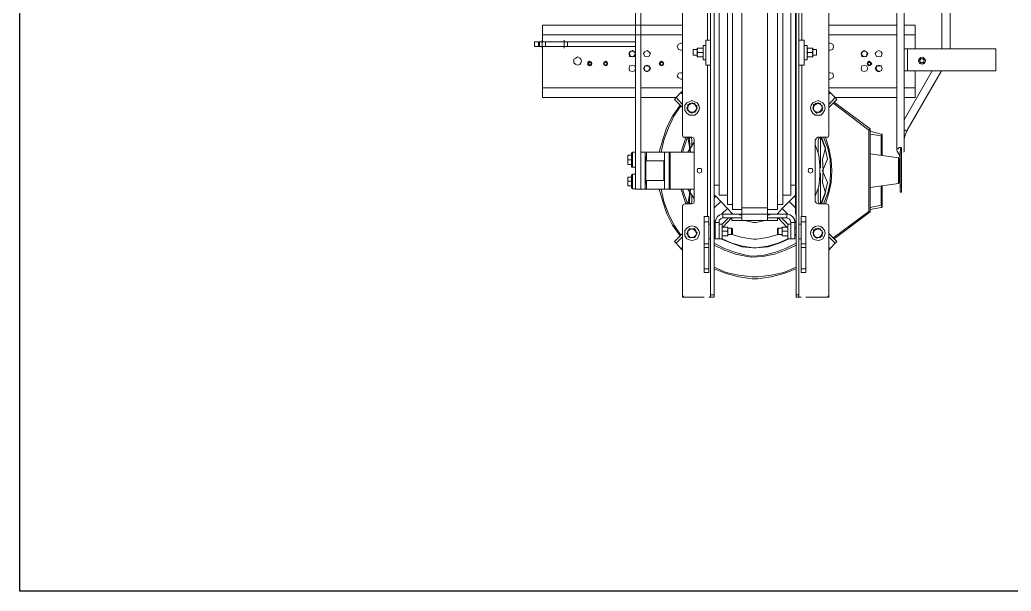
# Model space of a CAD drawing. Header units: millimetres. Extents: x 1341 to 37388, y -13954 to 1849.
# Drawn here: x 9346 to 11173, y -13954 to -12901 of the extents above; entities that cross this region are included whole.
import ezdxf

# ---------------------------------------------------------------- set-up
doc = ezdxf.new("R2010")
doc.units = ezdxf.units.MM
doc.layers.add('BARRAMENTOS', color=4, linetype='Continuous', lineweight=0)
doc.layers.add('P', color=250, linetype='Continuous', lineweight=9)

# ---------------------------------------------------------------- blocks, each defined once
blk = doc.blocks.new('TRANFORMADOR_IP00_TRAEL_VISTA_SUP')
at = {"layer": 'BARRAMENTOS'}
for p, q in [((-420.5, 180.5), (-420.5, 220.8)), ((-257.7, 220.8), (-257.7, 180.5))]:
    blk.add_line(p, q, dxfattribs=at)
blk.add_lwpolyline([(-251.7, 180.5), (-420.5, 180.5), (-420.5, 220.8), (-251.7, 220.8)], close=True, dxfattribs=at)
at = {"layer": 'P', "color": 3, "linetype": 'Continuous', "lineweight": 5}
for p, q in [((-57.7, 637.9), (-62, 637.9)), ((-62, 585.8), (-62, 592.2)), ((-62, 546.2), (-62, 585.8)), ((108.4, 592.2), (108.4, 585.8)), ((108.4, 546.2), (108.4, 585.8)), ((-112.8, 551.6), (-114.9, 548.4)), ((-114.9, 548.4), (-112.8, 546.2)), ((160.2, 548.4), (157, 551.6)), ((160.2, 548.4), (157, 546.2)), ((168.7, 538.7), (160.2, 548.4)), ((-124.5, 538.7), (-127.7, 535.5)), ((-127.7, 535.5), (-112.8, 520.6)), ((-70.5, 539.8), (-62, 539.8)), ((-70.5, 499.2), (-70.5, 539.8)), ((-62, 539.8), (-62, 546.2)), ((-62, 499.2), (-62, 539.8)), ((-62, 530.2), (-57.7, 530.2)), ((-42.8, 530.2), (-37.4, 530.2)), ((-42.8, 530.2), (-42.8, 500.3)), ((-37.4, 503.5), (-37.4, 530.2)), ((83.9, 530.2), (89.2, 530.2)), ((83.9, 503.5), (83.9, 530.2)), ((105.2, 530.2), (108.4, 530.2)), ((108.4, 539.8), (108.4, 499.2)), ((117, 539.8), (117, 499.2)), ((168.7, 538.7), (157, 527)), ((171.9, 535.5), (157, 520.6)), ((171.9, 535.5), (168.7, 538.7)), ((-186.5, 479.9), (-120.3, 529.1)), ((-100.5, 525.9), (-95.1, 528)), ((-100.5, 521.6), (-100.5, 525.9)), ((-95.1, 528), (-90.9, 529.1)), ((-90.9, 529.1), (-87.7, 527)), ((-70.5, 524.8), (-70.5, 520.6)), ((-70.5, 518.4), (-70.5, 523.8)), ((-70.5, 513.1), (-70.5, 520.6)), ((-70.5, 509.9), (-70.5, 515.2)), ((-70.5, 508.8), (-70.5, 513.1)), ((-52.4, 524.8), (-50.2, 522.7)), ((-52.4, 522.7), (-50.2, 522.7)), ((-50.2, 523.8), (-51.3, 523.8)), ((-26.7, 522.7), (-19.2, 522.7)), ((-26.7, 508.8), (-26.7, 513.1)), ((-19.2, 522.7), (-18.2, 521.6)), ((-19.2, 522.7), (-19.2, 510.9)), ((-18.2, 512), (-19.2, 510.9)), ((-18.2, 521.6), (-18.2, 512)), ((64.6, 521.6), (66.8, 522.7)), ((64.6, 521.6), (64.6, 512)), ((66.8, 510.9), (64.6, 512)), ((66.8, 522.7), (73.2, 522.7)), ((66.8, 522.7), (66.8, 510.9)), ((73.2, 513.1), (73.2, 520.6)), ((98.8, 524.8), (96.7, 522.7)), ((96.7, 523.8), (97.8, 523.8)), ((96.7, 522.7), (98.8, 522.7)), ((129.8, 519.5), (132, 523.8)), ((139.4, 512), (135.2, 510.9)), ((-57.7, 503.5), (-62, 503.5)), ((-50.2, 510.9), (-52.4, 510.9)), ((-52.4, 500.3), (-49.2, 497)), ((-37.4, 503.5), (-42.8, 503.5)), ((-37.4, 503.5), (-25.7, 491.7)), ((-35.3, 508.8), (-19.2, 491.7)), ((-19.2, 510.9), (-26.7, 510.9)), ((47.5, 497), (47.5, 485.3)), ((73.2, 510.9), (66.8, 510.9)), ((82.8, 508.8), (66.8, 491.7)), ((83.9, 503.5), (72.1, 491.7)), ((89.2, 503.5), (83.9, 503.5)), ((98.8, 510.9), (96.7, 510.9)), ((98.8, 500.3), (96.7, 497)), ((108.4, 503.5), (105.2, 503.5)), ((117, 508.8), (117, 510.9)), ((117, 510.9), (117, 508.8)), ((-188.7, 476.7), (-209, 472.5)), ((-186.5, 330.3), (-186.5, 479.9)), ((-63.1, 210.6), (-63.1, 489.6)), ((-35.3, 491.7), (0, 491.7)), ((-35.3, 485.3), (-4.3, 485.3)), ((-18.2, 485.3), (-18.2, 484.2)), ((-16, 485.3), (-18.2, 484.2)), ((-4.3, 485.3), (-4.3, 486.4)), ((-4.3, 486.4), (0, 486.4)), ((-4.3, 485.3), (0, 485.3)), ((47.5, 491.7), (82.8, 491.7)), ((47.5, 486.4), (51.8, 486.4)), ((47.5, 485.3), (51.8, 485.3)), ((51.8, 485.3), (51.8, 486.4)), ((51.8, 485.3), (82.8, 485.3)), ((64.6, 484.2), (62.5, 485.3)), ((84.9, 485.3), (74.2, 474.6)), ((98.8, 485.3), (97.8, 485.3)), ((110.6, 489.6), (110.6, 210.6)), ((-211.1, 468.2), (-211.1, 432.9)), ((-209, 468.2), (-188.7, 472.5)), ((-209, 432.9), (-209, 468.2)), ((-97.3, 409.4), (-97.3, 466)), ((-93, 461.8), (-93, 438.3)), ((-87.7, 461.8), (-87.7, 348.5)), ((-51.3, 473.5), (-39.5, 461.8)), ((-26.7, 474.6), (-39.5, 461.8)), ((0, -532.3), (0, 473.5)), ((47.5, -532.3), (47.5, 473.5)), ((74.2, 467.1), (64.6, 467.1)), ((86, 461.8), (74.2, 474.6)), ((135.2, 348.5), (135.2, 461.8)), ((139.4, 450), (139.4, 461.8)), ((142, 439.3), (146.9, 466)), ((142, 439.3), (144.8, 466)), ((143.7, 466), (143.7, 442.5)), ((157, 439.3), (147.4, 466)), ((159.1, 439.3), (150.6, 466)), ((-246.4, 444.7), (-244.3, 444.7)), ((-244.3, 444.7), (-245.3, 444.7)), ((-244.3, 444.7), (-244.3, 434)), ((-49.2, 452.1), (-51.3, 450)), ((98.8, 455.4), (95.6, 452.1)), ((98.8, 450), (95.6, 452.1)), ((135.2, 456.4), (146.9, 439.3)), ((135.2, 439.3), (179.4, 439.3)), ((190.1, 439.3), (223.3, 439.3)), ((233.9, 439.3), (223.3, 439.3)), ((223.3, 439.3), (223.3, 423.3)), ((233.9, 439.3), (233.9, 370.9)), ((-244.3, 430.8), (-244.3, 370.9)), ((-243.2, 425.4), (-243.2, 384.8)), ((-241.1, 381.6), (-241.1, 428.6)), ((-51.3, 431.8), (-42.8, 431.8)), ((98.8, 431.8), (89.2, 431.8)), ((191.2, 423.3), (191.2, 386.9)), ((224.3, 419), (224.3, 429.7)), ((224.3, 429.7), (225.4, 429.7)), ((224.3, 428.6), (224.3, 429.7)), ((224.3, 420.1), (224.3, 428.6)), ((243.6, 438.3), (248.9, 438.3)), ((248.9, 438.3), (248.9, 411.5)), ((248.9, 437.2), (251, 437.2)), ((251, 437.2), (251, 412.6)), ((257.5, 420.1), (257.5, 424.4)), ((-244.3, 412.6), (-243.2, 412.6)), ((224.3, 419), (224.3, 420.1)), ((224.3, 390.2), (224.3, 420.1)), ((225.4, 419), (224.3, 419)), ((248.9, 411.5), (243.6, 411.5)), ((251, 412.6), (248.9, 412.6)), ((-243.2, 397.6), (-244.3, 397.6)), ((-97.3, 343.1), (-97.3, 399.8)), ((224.3, 386.9), (191.2, 386.9)), ((223.3, 386.9), (223.3, 370.9)), ((224.3, 380.5), (224.3, 390.2)), ((224.3, 379.5), (224.3, 390.2)), ((224.3, 390.2), (225.4, 390.2)), ((243.6, 398.7), (248.9, 398.7)), ((248.9, 398.7), (251, 398.7)), ((248.9, 398.7), (248.9, 370.9)), ((251, 372), (251, 398.7)), ((-251.7, 197.7), (-251.7, 366.6)), ((-188.7, 374.1), (-241.1, 381.6)), ((-237.8, 366.6), (-237.8, 8.6)), ((-211.1, 376.3), (-211.1, 341)), ((-209, 341), (-209, 376.3)), ((-93, 370.9), (-93, 348.5)), ((135.2, 370.9), (179.4, 370.9)), ((146.9, 370.9), (135.2, 352.7)), ((144.8, 343.1), (142, 370.9)), ((146.9, 343.1), (142, 370.9)), ((143.7, 366.6), (143.7, 343.1)), ((147.4, 343.1), (157, 370.9)), ((150.6, 343.1), (159.1, 370.9)), ((179.4, 370.9), (181.6, 370.9)), ((225.4, 370.9), (190.1, 370.9)), ((224.3, 379.5), (224.3, 380.5)), ((225.4, 379.5), (224.3, 379.5)), ((248.9, 370.9), (243.6, 370.9)), ((251, 372), (248.9, 372)), ((139.4, 348.5), (139.4, 360.2)), ((-211.1, 341), (-209, 341)), ((-188.7, 337.8), (-209, 341)), ((-209, 337.8), (-188.7, 332.4)), ((-188.7, 330.3), (-188.7, 328.2)), ((-120.3, 280.1), (-186.5, 330.3)), ((-251.7, 311.1), (-303.1, 220.8)), ((-100.5, 295), (-95.1, 297.2)), ((-100.5, 290.7), (-100.5, 295)), ((-95.1, 297.2), (-90.9, 299.3)), ((-90.9, 299.3), (-87.7, 296.1)), ((130.9, 290.7), (132, 295)), ((132, 295), (136.2, 297.2)), ((136.2, 297.2), (140.5, 299.3)), ((140.5, 299.3), (143.7, 296.1)), ((-124.5, 270.4), (-112.8, 283.3)), ((-271.6, 220.8), (-271.6, 270.4)), ((-271.6, 270.4), (-251.7, 270.4)), ((-237.8, 270.4), (-124.5, 270.4)), ((-114.9, 260.8), (-112.8, 258.7)), ((160.2, 260.8), (157, 264)), ((157, 258.7), (160.2, 260.8)), ((168.7, 270.4), (233.9, 270.4)), ((243.6, 270.4), (415, 270.4)), ((415, 252.3), (415, 270.4)), ((-271.6, 252.3), (-251.7, 252.3)), ((-237.8, 252.3), (-112.8, 252.3)), ((157, 252.3), (233.9, 252.3)), ((243.6, 252.3), (415, 252.3)), ((415, 176.4), (415, 252.3)), ((-202.6, 222.3), (-206.8, 222.3)), ((-114.9, 236.2), (-112.8, 236.2)), ((-112.8, 224.5), (-114.9, 224.5)), ((157, 236.2), (160.2, 236.2)), ((160.2, 224.5), (157, 224.5)), ((224.3, 222.3), (221.1, 222.3)), ((-287.7, 204.3), (-286.6, 206.3)), ((-286.6, 206.3), (-284.6, 206.3)), ((-286.6, 206.3), (-284.6, 206.3)), ((-284.6, 206.3), (-282.1, 206.3)), ((-282.1, 206.3), (-281.1, 204.8)), ((-281.1, 204.8), (-280.1, 202.8)), ((-280.1, 202.8), (-281.1, 200.8)), ((-72.7, 201), (-67.3, 201)), ((-72.7, 174.2), (-72.7, 201)), ((-67.3, 210.6), (-67.3, 164.6)), ((-67.3, 210.6), (-57.7, 210.6)), ((105.2, 210.6), (113.8, 210.6)), ((113.8, 210.6), (113.8, 164.6)), ((113.8, 201), (119.1, 201)), ((119.1, 174.2), (119.1, 201)), ((-284.6, 198.8), (-282.1, 198.8)), ((-251.7, -12.6), (-251.7, 193.2)), ((-175.8, 184.9), (-180.1, 184.9)), ((-114.9, 182.8), (-112.8, 182.8)), ((-89.8, 192.4), (-89.8, 181.7)), ((-89.8, 192.4), (-83.4, 192.4)), ((-83.4, 183.9), (-83.4, 192.4)), ((-82.3, 187.1), (-73.8, 187.1)), ((-73.8, 195.6), (-72.7, 195.6)), ((129.8, 192.4), (137.3, 192.4)), ((137.3, 192.4), (137.3, 181.7)), ((157, 182.8), (160.2, 182.8)), ((251, 184.9), (246.8, 184.9)), ((-321.1, 180.5), (-321.1, -9.6)), ((-271.6, 136.8), (-271.6, 180.5)), ((-112.8, 170), (-114.9, 170)), ((-83.4, 181.7), (-89.8, 181.7)), ((-73.8, 179.6), (-72.7, 179.6)), ((-67.3, 174.2), (-72.7, 174.2)), ((-57.7, 164.6), (-67.3, 164.6)), ((-63.1, -224.5), (-63.1, 164.6)), ((113.8, 164.6), (105.2, 164.6)), ((110.6, 164.6), (110.6, -224.5)), ((119.1, 174.2), (113.8, 174.2)), ((137.3, 181.7), (129.8, 181.7)), ((160.2, 170), (157, 170)), ((429.4, 176.4), (243.6, 176.4)), ((243.6, 167.8), (429.4, 167.8)), ((368.5, 176.4), (368.5, 167.8)), ((368.5, 176.4), (368.5, 167.8)), ((374.9, 179.6), (374.9, 164.6)), ((374.9, 179.6), (374.9, 164.6)), ((409.1, 176.4), (409.1, 167.8)), ((409.1, 176.4), (409.1, 167.8)), ((415, 155), (415, 167.8)), ((415.5, 179.6), (415.5, 164.6)), ((415.5, 179.6), (415.5, 164.6)), ((420.3, 176.4), (420.3, 167.8)), ((420.3, 176.4), (420.3, 167.8)), ((422, 176.4), (422, 167.8)), ((422, 176.4), (422, 167.8)), ((429.4, 167.8), (429.4, 176.4)), ((-271.6, 155), (-251.7, 155)), ((-237.8, 155), (-112.8, 155)), ((157, 155), (233.9, 155)), ((233.9, 155), (415, 155)), ((-271.6, 136.8), (-251.7, 136.8)), ((-237.8, 136.8), (-112.8, 136.8)), ((157, 136.8), (233.9, 136.8))]:
    blk.add_line(p, q, dxfattribs=at)
for points in [[(-108.5, 637.9), (-112.8, 637.9), (-112.8, 633.7)], [(-70.5, 637.9), (-108.5, 637.9), (-111.7, 636.9), (-112.8, 633.7), (-112.8, 470.3)], [(-52.4, 637.9), (-57.7, 637.9), (-57.7, 633.7), (-52.4, 633.7), (-52.4, 637.9)], [(-57.7, -806.7), (-52.4, -806.7), (-52.4, 633.7)], [(-57.7, 633.7), (-57.7, -812.1), (-52.4, -812.1), (-52.4, -806.7)], [(105.2, 637.9), (98.8, 637.9), (98.8, 633.7)], [(105.2, 633.7), (98.8, 633.7), (98.8, -807.8), (105.2, -807.8), (105.2, 633.7)], [(105.2, 633.7), (105.2, 637.9), (108.4, 637.9)], [(139.4, 466), (152.7, 466), (155.9, 467.1), (157, 470.3), (157, 633.7), (155.9, 636.9), (152.7, 637.9), (117, 637.9)], [(157, 633.7), (157, 637.9), (152.7, 637.9)], [(98.8, 585.8), (76.4, 594.3), (52.9, 600.7), (28.3, 603.9), (18.2, 603.9), (-6.4, 600.7), (-29.9, 594.3), (-52.4, 585.8)], [(-62, 592.2), (-70.5, 592.2), (-70.5, 585.8)], [(-62, 585.8), (-70.5, 585.8), (-70.5, 546.2)], [(98.8, 582.6), (76.4, 592.2), (52.9, 597.5), (28.3, 600.7), (18.2, 600.7), (-6.4, 597.5), (-29.9, 592.2), (-52.4, 582.6)], [(108.4, 592.2), (117, 592.2), (117, 585.8)], [(108.4, 585.8), (117, 585.8), (117, 546.2)], [(-114.9, 548.4), (-124.5, 538.7), (-112.8, 527)], [(98.8, 541.9), (79.6, 551.6), (59.3, 559), (37.9, 563.3), (29.9, 564.4), (8.6, 563.3), (-12.8, 559), (-33.1, 551.6), (-52.4, 541.9)], [(98.8, 538.7), (79.6, 548.4), (59.3, 555.8), (37.9, 561.2), (29.9, 562.2), (8.6, 561.2), (-12.8, 555.8), (-33.1, 548.4), (-52.4, 538.7)], [(-122.4, 530.2), (-188.7, 481), (-186.5, 479.9)], [(-93, 533.4), (-98.3, 532.3), (-101.5, 530.2), (-104.8, 524.8), (-105.8, 519.5), (-104.8, 515.2), (-101.5, 510.9), (-98.3, 507.7), (-93, 506.7), (-87.7, 507.7), (-83.4, 510.9), (-80.2, 515.2), (-79.1, 519.5), (-80.2, 524.8), (-83.4, 530.2), (-87.7, 532.3), (-93, 533.4)], [(-62, 546.2), (-70.5, 546.2), (-70.5, 539.8)], [(-42.8, 530.2), (-50.2, 530.2), (-50.2, 500.3)], [(86, 530.2), (66.8, 538.7), (47.5, 545.1), (27.2, 547.3), (20.3, 547.3), (-1.1, 545.1), (-21.4, 538.7), (-39.5, 530.2)], [(83.9, 530.2), (65.7, 538.7), (46.4, 544.1), (26.1, 547.3), (20.3, 547.3), (0, 544.1), (-19.2, 538.7), (-37.4, 530.2)], [(65.7, 522.7), (46.4, 528), (26.1, 531.2), (20.3, 531.2), (0, 528), (-19.2, 522.7)], [(96.7, 530.2), (89.2, 530.2), (89.2, 500.3), (96.7, 500.3), (96.7, 530.2)], [(117, 546.2), (108.4, 546.2), (108.4, 539.8), (117, 539.8), (117, 546.2)], [(139.4, 533.4), (134.1, 532.3), (129.8, 530.2), (126.6, 524.8), (125.5, 519.5), (126.6, 515.2), (129.8, 510.9), (134.1, 507.7), (139.4, 506.7), (143.7, 507.7), (149.1, 510.9), (152.3, 515.2), (152.3, 519.5), (152.3, 524.8), (149.1, 530.2), (143.7, 532.3), (139.4, 533.4)], [(-100.5, 522.7), (-101.5, 519.5), (-100.5, 518.4)], [(-95.1, 528), (-98.3, 524.8), (-100.5, 521.6)], [(-87.7, 527), (-84.4, 523.8), (-84.4, 519.5), (-84.4, 514.1), (-89.8, 513.1), (-93, 510.9), (-97.3, 514.1), (-100.5, 516.3), (-100.5, 521.6)], [(-100.5, 521.6), (-100.5, 516.3), (-97.3, 514.1), (-93, 512), (-89.8, 513.1), (-86.6, 515.2), (-84.4, 519.5)], [(-98.3, 527), (-97.3, 528), (-94.1, 528)], [(-98.3, 514.1), (-97.3, 512), (-95.1, 512)], [(-87.7, 527), (-91.9, 528), (-95.1, 528)], [(-87.7, 514.1), (-87.7, 512), (-90.9, 512)], [(-86.6, 524.8), (-87.7, 528), (-89.8, 528)], [(-84.4, 519.5), (-84.4, 522.7), (-87.7, 527)], [(-84.4, 517.4), (-83.4, 519.5), (-84.4, 521.6)], [(-26.7, 516.3), (-26.7, 520.6), (-26.7, 524.8), (-37.4, 524.8), (-37.4, 516.3), (-26.7, 516.3)], [(-37.4, 516.3), (-37.4, 508.8), (-26.7, 508.8)], [(-26.7, 524.8), (-26.7, 524.8), (-26.7, 520.6)], [(-26.7, 520.6), (-26.7, 513.1), (-26.7, 516.3)], [(-26.7, 508.8), (-26.7, 508.8), (-26.7, 513.1)], [(83.9, 516.3), (83.9, 520.6), (83.9, 524.8), (74.2, 524.8), (73.2, 520.6), (74.2, 516.3), (83.9, 516.3)], [(74.2, 524.8), (73.2, 524.8), (73.2, 520.6)], [(74.2, 516.3), (73.2, 513.1), (74.2, 508.8), (83.9, 508.8)], [(74.2, 508.8), (73.2, 508.8), (73.2, 513.1)], [(83.9, 508.8), (83.9, 513.1), (83.9, 516.3)], [(117, 522.7), (117, 524.8), (117, 517.4)], [(117, 520.6), (117, 517.4), (117, 514.1)], [(117, 512), (117, 510.9), (117, 517.4)], [(135.2, 510.9), (133, 516.3), (129.8, 519.5)], [(132, 523.8), (130.9, 519.5), (133, 516.3)], [(138.4, 528), (135.2, 527), (132, 523.8)], [(132, 523.8), (134.1, 528), (138.4, 528)], [(132, 516.3), (134.1, 512), (135.2, 512)], [(133, 516.3), (136.2, 513.1), (139.4, 512)], [(139.4, 512), (143.7, 514.1), (146.9, 516.3), (146.9, 520.6), (145.9, 524.8), (142.6, 528), (138.4, 528)], [(138.4, 528), (143.7, 528), (145.9, 524.8)], [(145.9, 524.8), (149.1, 520.6), (146.9, 516.3), (143.7, 512), (139.4, 512)], [(146.9, 524.8), (143.7, 528), (143.7, 528)], [(196.5, 439.3), (191.2, 461.8), (182.6, 484.2), (173, 504.5), (160.2, 523.8)], [(199.7, 439.3), (193.3, 461.8), (185.8, 484.2), (175.2, 505.6), (161.3, 524.8)], [(-62, 499.2), (-70.5, 499.2), (-70.5, 489.6), (-62, 489.6), (-62, 499.2)], [(-42.8, 500.3), (-50.2, 500.3), (-49.2, 494.9), (-46, 489.6), (-40.6, 486.4), (-35.3, 485.3), (-35.3, 491.7)], [(-42.8, 500.3), (-41.7, 496), (-39.5, 493.8), (-35.3, 491.7)], [(0, 497), (-18.2, 497), (-18.2, 491.7)], [(47.5, 497), (0, 497), (0, 485.3)], [(42.2, 497), (26.1, 500.3), (21.4, 500.3), (4.3, 497)], [(65.7, 491.7), (65.7, 497), (47.5, 497)], [(82.8, 491.7), (86, 493.8), (89.2, 496), (89.2, 500.3)], [(82.8, 491.7), (82.8, 485.3), (88.1, 486.4), (92.4, 489.6), (95.6, 494.9), (96.7, 500.3)], [(117, 499.2), (108.4, 499.2), (108.4, 489.6), (117, 489.6), (117, 499.2)], [(-188.7, 481), (-188.7, 479.9), (-186.5, 479.9)], [(-188.7, 479.9), (-188.7, 330.3), (-186.5, 330.3)], [(-51.3, 485.3), (-52.4, 485.3), (-52.4, -544.1), (-51.3, -544.1), (-51.3, 485.3)], [(-37.4, 485.3), (-26.7, 474.6), (-18.2, 484.2)], [(0, 476.7), (-18.2, 476.7), (-18.2, -535.5), (0, -535.5)], [(47.5, 473.5), (0, 473.5), (0, 485.3)], [(47.5, 473.5), (47.5, 485.3), (0, 485.3)], [(47.5, 476.7), (64.6, 476.7), (64.6, -535.5), (47.5, -535.5)], [(65.7, 485.3), (64.6, 484.2), (74.2, 474.6)], [(98.8, -544.1), (98.8, 485.3), (98.8, -544.1)], [(-209, 472.5), (-211.1, 471.4), (-211.1, 470.3)], [(-211.1, 470.3), (-211.1, 468.2), (-209, 468.2)], [(-209, 468.2), (-210.1, 469.3), (-210.1, 472.5), (-209, 472.5)], [(-106.4, 466), (-112.8, 445.7), (-117.1, 426.5), (-118.1, 405.1)], [(-103.2, 466), (-110.6, 445.7), (-114.9, 426.5), (-116, 405.1)], [(-112.8, 470.3), (-111.7, 467.1), (-108.5, 466), (-93, 466)], [(-98.3, 466), (-105.8, 445.7), (-110.1, 426.5), (-101, 405.1)], [(-99.4, 466), (-106.9, 445.7), (-101, 426.5), (-102.1, 405.1)], [(-93, 461.8), (-94.1, 465), (-97.3, 466)], [(-87.7, 461.8), (-89.8, 465), (-93, 466)], [(-51.3, 455.4), (-49.2, 452.1), (-39.5, 461.8)], [(-27.8, -525.9), (-27.8, 467.1), (-18.2, 467.1)], [(64.6, -525.9), (74.2, -525.9), (74.2, 467.1)], [(98.8, 473.5), (86, 461.8), (95.6, 452.1)], [(139.4, 466), (136.2, 465), (135.2, 461.8)], [(143.7, 466), (140.5, 465), (139.4, 461.8)], [(-244.3, 444.7), (-246.4, 444.7), (-246.4, 434)], [(-87.7, 452.1), (-94.1, 434), (-96.2, 414.7), (-96.2, 395.5), (-94.1, 376.3), (-87.7, 357)], [(-27.8, 450), (-42.8, 450), (-42.8, -508.8), (-27.8, -508.8)], [(74.2, -508.8), (89.2, -508.8), (89.2, 450), (74.2, 450)], [(179.4, 370.9), (179.4, 439.3), (181.6, 439.3)], [(190.1, 370.9), (181.6, 370.9), (181.6, 439.3)], [(190.1, 370.9), (190.1, 439.3), (181.6, 439.3)], [(225.4, 439.3), (225.4, 370.9), (233.9, 370.9)], [(243.6, 439.3), (233.9, 439.3), (233.9, -497), (243.6, -497), (243.6, 439.3)], [(-244.3, 434), (-246.4, 434), (-246.4, 430.8), (-244.3, 430.8), (-244.3, 434)], [(-244.3, 370.9), (-246.4, 370.9), (-246.4, 430.8)], [(-188.7, 436.1), (-241.1, 428.6), (-242.1, 426.5), (-243.2, 425.4)], [(224.3, 423.3), (191.2, 423.3), (190.1, 422.2), (190.1, 421.2)], [(257.5, 428.6), (257.5, 432.9), (251, 432.9)], [(251, 416.9), (257.5, 416.9), (257.5, 420.1), (257.5, 428.6)], [(251, 424.4), (257.5, 424.4), (257.5, 428.6)], [(257.5, 432.9), (257.5, 432.9), (257.5, 428.6)], [(-118.1, 405.1), (-117.1, 384.8), (-112.8, 363.4), (-106.4, 343.1)], [(-116, 405.1), (-114.9, 383.7), (-110.6, 363.4), (-103.2, 343.1)], [(-101, 405.1), (-110.1, 383.7), (-105.8, 363.4), (-98.3, 343.1)], [(-102.1, 405.1), (-101, 383.7), (-106.9, 363.4), (-99.4, 343.1)], [(-79.1, 409.4), (-82.3, 408.3), (-83.4, 405.1), (-82.3, 400.8), (-79.1, 400.8), (-75.9, 400.8), (-74.8, 405.1), (-75.9, 408.3), (-79.1, 409.4)], [(125.5, 409.4), (122.3, 408.3), (121.3, 405.1), (122.3, 400.8), (125.5, 400.8), (128.8, 400.8), (129.8, 405.1), (128.8, 408.3), (125.5, 409.4)], [(257.5, 416.9), (257.5, 416.9), (257.5, 420.1)], [(-243.2, 384.8), (-242.1, 382.7), (-241.1, 381.6)], [(190.1, 388), (190.1, 388), (191.2, 386.9)], [(257.5, 389.1), (257.5, 393.4), (251, 393.4)], [(257.5, 380.5), (257.5, 384.8), (251, 384.8)], [(257.5, 393.4), (257.5, 393.4), (257.5, 389.1)], [(257.5, 384.8), (257.5, 389.1), (257.5, 380.5)], [(-251.7, 368.8), (-250.7, 370.9)], [(-251.7, 368.8), (-251.7, 365.6), (-251.7, 364.5), (-250.7, 364)], [(-246.4, 370.9), (-246.4, 362.4), (-245.3, 362.4)], [(-244.3, 370.9), (-245.3, 362.4), (-243.2, 362.4), (-242.1, 362.4), (-241.1, 363.4), (-240, 364.5), (-238.9, 365.6), (-237.8, 365.6), (-237.8, 367.7), (-238.9, 368.8)], [(-244.3, 381.6), (-242.1, 375.2), (-238.9, 368.8)], [(160.2, 285.4), (173, 304.6), (182.6, 326), (191.2, 348.5), (196.5, 370.9)], [(161.3, 284.3), (175.2, 304.6), (185.8, 324.9), (193.3, 347.4), (199.7, 370.9)], [(251, 376.3), (257.5, 376.3), (257.5, 380.5)], [(257.5, 376.3), (257.5, 376.3), (257.5, 380.5)], [(-97.3, 343.1), (-94.1, 345.3), (-93, 348.5)], [(-93, 343.1), (-89.8, 345.3), (-87.7, 348.5)], [(135.2, 348.5), (136.2, 345.3), (139.4, 343.1)], [(139.4, 348.5), (140.5, 345.3), (143.7, 343.1)], [(-320.3, 220.8), (-257.1, 330.3), (-253.9, 337.8), (-251.7, 346.3)], [(-251.7, 330.3), (-253.9, 330.3), (-254.9, 331.4), (-257.1, 331.4), (-257.1, 330.3)], [(-211.1, 341), (-211.1, 339.9), (-211.1, 337.8), (-209, 337.8)], [(-209, 337.8), (-210.1, 337.8), (-210.1, 341), (-209, 341)], [(-122.4, 279), (-188.7, 328.2), (-186.5, 330.3)], [(-93, 343.1), (-108.5, 343.1), (-111.7, 343.1), (-112.8, 338.8), (-112.8, 35.3), (-111.7, 33.1), (-108.5, 32.1), (-93, 32.1)], [(139.4, 32.1), (152.7, 32.1), (155.9, 33.1), (157, 35.3), (157, 338.8), (155.9, 343.1), (152.7, 343.1), (139.4, 343.1)], [(-93, 302.5), (-98.3, 302.5), (-101.5, 299.3), (-104.8, 294), (-105.8, 289.7), (-104.8, 284.3), (-101.5, 280.1), (-98.3, 277.9), (-93, 275.8), (-87.7, 277.9), (-83.4, 280.1), (-80.2, 284.3), (-79.1, 289.7), (-80.2, 294), (-83.4, 299.3), (-87.7, 302.5), (-93, 302.5)], [(-95.1, 297.2), (-98.3, 294), (-100.5, 290.7)], [(-87.7, 296.1), (-84.4, 292.9), (-84.4, 288.6), (-84.4, 283.3), (-89.8, 282.2), (-93, 280.1), (-97.3, 283.3), (-100.5, 285.4), (-100.5, 290.7)], [(-98.3, 296.1), (-97.3, 297.2), (-94.1, 297.2)], [(-87.7, 296.1), (-91.9, 297.2), (-95.1, 297.2)], [(-86.6, 295), (-87.7, 297.2), (-89.8, 297.2)], [(-84.4, 288.6), (-84.4, 292.9), (-87.7, 296.1)], [(139.4, 302.5), (134.1, 302.5), (129.8, 299.3), (126.6, 294), (125.5, 289.7), (126.6, 284.3), (129.8, 280.1), (134.1, 277.9), (139.4, 275.8), (143.7, 277.9), (149.1, 280.1), (152.3, 284.3), (152.3, 289.7), (152.3, 294), (149.1, 299.3), (143.7, 302.5), (139.4, 302.5)], [(143.7, 296.1), (148, 292.9), (146.9, 288.6), (146.9, 283.3), (142.6, 282.2), (138.4, 280.1), (134.1, 283.3), (129.8, 285.4), (130.9, 290.7)], [(136.2, 297.2), (133, 294), (130.9, 290.7)], [(133, 296.1), (134.1, 297.2), (137.3, 297.2)], [(143.7, 296.1), (140.5, 297.2), (136.2, 297.2)], [(145.9, 295), (143.7, 297.2), (141.6, 297.2)], [(146.9, 288.6), (146.9, 292.9), (143.7, 296.1)], [(-112.8, 288.6), (-127.7, 273.6), (-124.5, 270.4)], [(-100.5, 291.8), (-101.5, 289.7), (-100.5, 288.6)], [(-100.5, 290.7), (-100.5, 286.5), (-97.3, 283.3), (-93, 281.1), (-89.8, 282.2), (-86.6, 284.3), (-84.4, 288.6)], [(-98.3, 284.3), (-97.3, 281.1), (-95.1, 281.1)], [(-87.7, 283.3), (-87.7, 281.1), (-90.9, 281.1)], [(-84.4, 286.5), (-83.4, 289.7), (-84.4, 291.8)], [(130.9, 291.8), (129.8, 289.7), (130.9, 288.6)], [(130.9, 290.7), (132, 286.5), (134.1, 283.3), (138.4, 281.1), (142.6, 282.2), (145.9, 284.3), (146.9, 288.6)], [(133, 284.3), (134.1, 281.1), (136.2, 281.1)], [(144.8, 283.3), (143.7, 281.1), (141.6, 281.1)], [(146.9, 286.5), (149.1, 289.7), (146.9, 291.8)], [(157, 288.6), (171.9, 273.6), (168.7, 270.4)], [(157, 283.3), (168.7, 270.4), (160.2, 260.8)], [(-112.8, 264), (-114.9, 260.8), (-124.5, 270.4)], [(-204.7, 222.3), (-209, 220.2), (-211.1, 217), (-209, 212.7), (-204.7, 211.6), (-201.5, 212.7), (-199.4, 217), (-201.5, 220.2), (-204.7, 222.3)], [(-204.7, 222.3), (-209, 221.3), (-211.1, 217), (-209, 211.6), (-204.7, 210.6), (-200.4, 211.6), (-198.3, 217), (-200.4, 221.3), (-204.7, 222.3)], [(-178, 222.3), (-182.3, 221.3), (-184.4, 217), (-182.3, 211.6), (-178, 210.6), (-173.7, 211.6), (-172.6, 217), (-173.7, 221.3), (-178, 222.3)], [(-114.9, 236.2), (-120.3, 234.1), (-121.3, 230.9), (-120.3, 225.5), (-114.9, 224.5)], [(160.2, 224.5), (164.5, 225.5), (166.6, 230.9), (164.5, 234.1), (160.2, 236.2)], [(222.2, 222.3), (219, 221.3), (215.8, 217), (219, 211.6), (222.2, 210.6), (226.5, 211.6), (228.6, 217), (226.5, 221.3), (222.2, 222.3)], [(222.2, 222.3), (219, 220.2), (216.8, 217), (219, 212.7), (222.2, 211.6), (226.5, 212.7), (227.5, 217), (226.5, 220.2), (222.2, 222.3)], [(248.9, 222.3), (244.6, 221.3), (243.6, 217), (244.6, 211.6), (248.9, 210.6), (254.3, 211.6), (255.3, 217), (254.3, 221.3), (248.9, 222.3)], [(-284.6, 208.8), (-287.2, 208.3), (-288.7, 207.3), (-290.2, 204.8), (-290.7, 202.3), (-290.2, 200.3), (-288.7, 198.3), (-287.2, 196.8), (-284.6, 196.2), (-282.1, 196.8), (-280.1, 198.3), (-278.6, 200.3), (-278.1, 202.3), (-278.6, 204.8), (-280.1, 207.3), (-282.1, 208.3), (-284.6, 208.8)], [(-287.7, 204.3), (-288.2, 202.3), (-287.7, 200.8), (-286.1, 199.3), (-284.6, 198.8), (-282.1, 199.3), (-281.1, 200.8), (-282.1, 198.8), (-286.6, 198.8), (-287.7, 200.8), (-288.7, 202.3), (-287.7, 204.3)], [(-284.6, 206.3), (-286.1, 205.8), (-287.7, 204.3)], [(-281.1, 204.8), (-282.6, 205.8), (-284.6, 206.3)], [(-281.1, 200.8), (-280.6, 202.8), (-281.1, 204.8)], [(-186.5, 211.6), (-189.7, 210.6), (-191.9, 208.4), (-189.7, 205.2), (-186.5, 203.1), (-184.4, 205.2), (-183.3, 208.4), (-184.4, 210.6), (-186.5, 211.6)], [(-186.5, 211.6), (-189.7, 210.6), (-190.8, 208.4), (-189.7, 205.2), (-186.5, 203.1), (-184.4, 205.2), (-183.3, 208.4), (-184.4, 210.6), (-186.5, 211.6)], [(-186.5, 211.6), (-189.7, 210.6), (-190.8, 208.4), (-189.7, 205.2), (-186.5, 204.2), (-184.4, 205.2), (-183.3, 208.4), (-184.4, 210.6), (-186.5, 211.6)], [(-186.5, 210.6), (-188.7, 209.5), (-189.7, 208.4), (-188.7, 206.3), (-186.5, 205.2), (-185.5, 206.3), (-184.4, 208.4), (-185.5, 209.5), (-186.5, 210.6)], [(195.5, 211.6), (193.3, 210.6), (191.2, 208.4), (193.3, 205.2), (195.5, 203.1), (198.7, 205.2), (199.7, 208.4), (198.7, 210.6), (195.5, 211.6)], [(195.5, 211.6), (193.3, 210.6), (191.2, 208.4), (193.3, 205.2), (195.5, 203.1), (198.7, 205.2), (199.7, 208.4), (198.7, 210.6), (195.5, 211.6)], [(195.5, 211.6), (193.3, 210.6), (192.3, 208.4), (193.3, 205.2), (195.5, 204.2), (198.7, 205.2), (199.7, 208.4), (198.7, 210.6), (195.5, 211.6)], [(195.5, 210.6), (193.3, 209.5), (193.3, 208.4), (193.3, 206.3), (195.5, 205.2), (197.6, 206.3), (198.7, 208.4), (197.6, 209.5), (195.5, 210.6)], [(298.1, 211.6), (295.9, 210.6), (294.9, 208.4), (295.9, 205.2), (298.1, 203.1), (301.3, 205.2), (302.4, 208.4), (301.3, 210.6), (298.1, 211.6)], [(298.1, 211.6), (295.9, 210.6), (294.9, 208.4), (295.9, 205.2), (298.1, 203.1), (301.3, 205.2), (302.4, 208.4), (301.3, 210.6), (298.1, 211.6)], [(298.1, 211.6), (295.9, 210.6), (295.9, 208.4), (295.9, 205.2), (298.1, 204.2), (301.3, 205.2), (302.4, 208.4), (301.3, 210.6), (298.1, 211.6)], [(298.1, 210.6), (297, 209.5), (295.9, 208.4), (297, 206.3), (298.1, 205.2), (301.3, 206.3), (301.3, 208.4), (301.3, 209.5), (298.1, 210.6)], [(328, 211.6), (324.8, 210.6), (323.7, 208.4), (324.8, 205.2), (328, 203.1), (331.2, 205.2), (331.2, 208.4), (331.2, 210.6), (328, 211.6)], [(328, 211.6), (324.8, 210.6), (323.7, 208.4), (324.8, 205.2), (328, 203.1), (331.2, 205.2), (331.2, 208.4), (331.2, 210.6), (328, 211.6)], [(328, 211.6), (325.9, 210.6), (323.7, 208.4), (325.9, 205.2), (328, 204.2), (330.1, 205.2), (331.2, 208.4), (330.1, 210.6), (328, 211.6)], [(328, 210.6), (325.9, 209.5), (324.8, 208.4), (325.9, 206.3), (328, 205.2), (329.1, 206.3), (330.1, 208.4), (329.1, 209.5), (328, 210.6)], [(350.4, 210.6), (346.2, 209.5), (344, 206.3), (343, 203.1), (344, 199.9), (346.2, 197.7), (350.4, 195.6), (353.7, 197.7), (356.9, 199.9), (356.9, 203.1), (356.9, 206.3), (353.7, 209.5), (350.4, 210.6)], [(-204.7, 195.6), (-209, 194.5), (-211.1, 189.2), (-209, 186), (-204.7, 183.9), (-200.4, 186), (-198.3, 189.2), (-200.4, 194.5), (-204.7, 195.6)], [(-178, 195.6), (-182.3, 194.5), (-184.4, 189.2), (-182.3, 186), (-178, 183.9), (-173.7, 186), (-172.6, 189.2), (-173.7, 194.5), (-178, 195.6)], [(-178, 195.6), (-182.3, 193.5), (-183.3, 189.2), (-182.3, 186), (-178, 183.9), (-174.8, 186), (-172.6, 189.2), (-174.8, 193.5), (-178, 195.6)], [(-114.9, 182.8), (-120.3, 181.7), (-121.3, 176.4), (-120.3, 172.1), (-114.9, 170)], [(-82.3, 195.6), (-83.4, 192.4), (-82.3, 187.1)], [(-82.3, 195.6), (-83.4, 195.6), (-83.4, 192.4)], [(-82.3, 187.1), (-83.4, 183.9), (-82.3, 179.6), (-73.8, 179.6), (-72.7, 183.9)], [(-82.3, 179.6), (-83.4, 179.6), (-83.4, 183.9)], [(-72.7, 192.4), (-73.8, 195.6), (-82.3, 195.6)], [(-72.7, 192.4), (-73.8, 187.1), (-72.7, 183.9)], [(119.1, 195.6), (119.1, 192.4), (119.1, 187.1), (128.8, 187.1), (129.8, 192.4), (128.8, 195.6), (119.1, 195.6)], [(119.1, 187.1), (119.1, 183.9), (119.1, 179.6), (128.8, 179.6), (129.8, 183.9)], [(128.8, 195.6), (129.8, 195.6), (129.8, 192.4)], [(128.8, 187.1), (129.8, 183.9), (129.8, 192.4)], [(128.8, 179.6), (129.8, 179.6), (129.8, 183.9)], [(160.2, 170), (164.5, 172.1), (166.6, 176.4), (164.5, 181.7), (160.2, 182.8)], [(222.2, 195.6), (219, 194.5), (215.8, 189.2), (219, 186), (222.2, 183.9), (226.5, 186), (228.6, 189.2), (226.5, 194.5), (222.2, 195.6)], [(248.9, 195.6), (245.7, 193.5), (243.6, 189.2), (245.7, 186), (248.9, 183.9), (253.2, 186), (254.3, 189.2), (253.2, 193.5), (248.9, 195.6)], [(248.9, 195.6), (244.6, 194.5), (243.6, 189.2), (244.6, 186), (248.9, 183.9), (254.3, 186), (255.3, 189.2), (254.3, 194.5), (248.9, 195.6)], [(-336.1, -9.6), (-336.1, 180.5)], [(233.9, 136.8), (415, 136.8), (415, 155)]]:
    blk.add_lwpolyline(points, dxfattribs=at)

msp = doc.modelspace()

# ---------------------------------------------------------------- linework, layer by layer
msp.add_lwpolyline([(9345.94, -11613.51), (12165.94, -11613.51), (12165.94, -13953.51), (9345.94, -13953.51)], close=True)

# ---------------------------------------------------------------- block references
at = {"rotation": 180}
msp.add_blockref('TRANFORMADOR_IP00_TRAEL_VISTA_SUP', (10723.88, -12774.24), dxfattribs=at)

doc.saveas('drawing.dxf')
